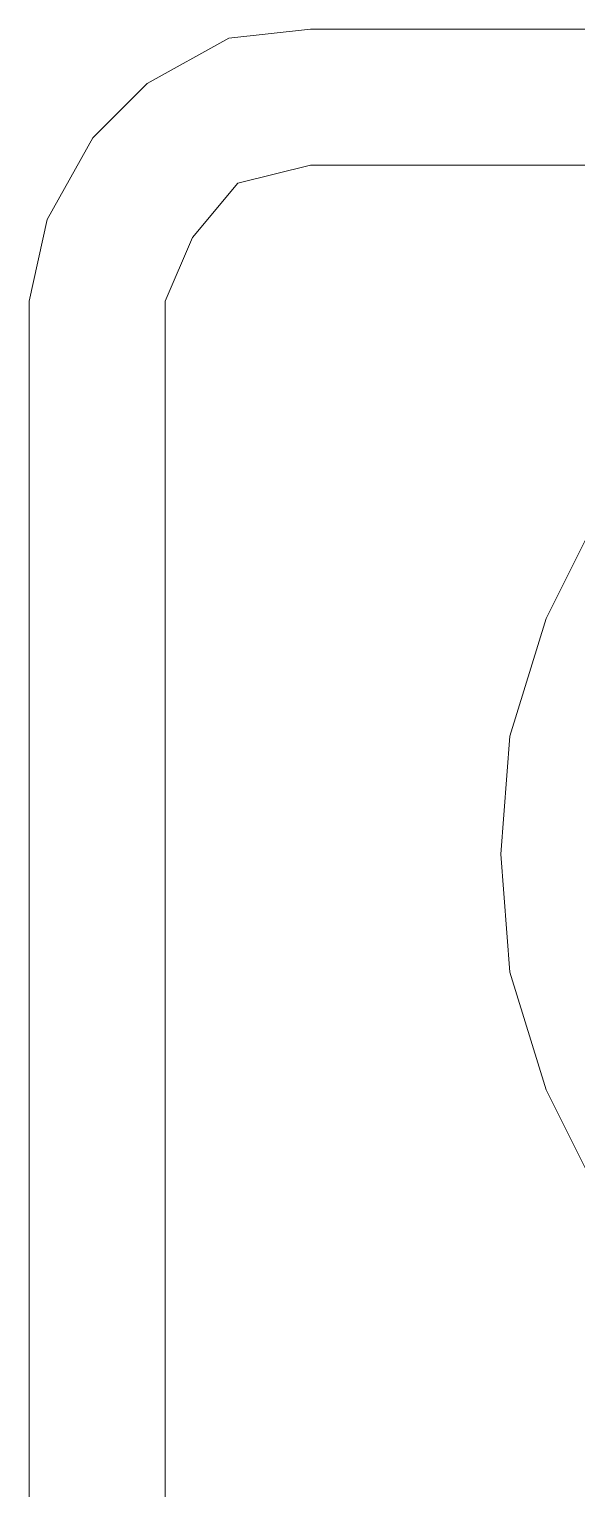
# Model space of a CAD drawing. Extents: x 2510 to 2649, y 709 to 759.
# Drawn here: x 2521.379 to 2522.428, y 754.056 to 756.853 of the extents above; entities that cross this region are included whole.
import ezdxf

# ---------------------------------------------------------------- set-up
doc = ezdxf.new("R2010")
doc.units = 0
doc.header["$MEASUREMENT"] = 0
doc.layers.add('HANBO', color=7, linetype='CONTINUOUS', lineweight=9)

# ---------------------------------------------------------------- blocks, each defined once
blk = doc.blocks.new('ea')
at = {"layer": 'HANBO', "lineweight": 0}
for points in [[(54.291, 80.5321), (54.1428, 80.5157), (53.9946, 80.4333), (53.8958, 80.3345), (53.8134, 80.1863), (53.7805, 80.0381)], [(57.2716, 80.5321), (54.291, 80.5321)], [(54.291, 80.2851), (54.1593, 80.2521), (54.077, 80.1534), (54.0276, 80.0381)], [(57.2716, 80.2851), (54.291, 80.2851)], [(55.7566, 80.1534), (55.5425, 80.1369), (55.3284, 80.071), (55.1308, 79.9722), (54.9662, 79.824), (54.818, 79.6593), (54.7191, 79.4617), (54.6533, 79.2477), (54.6368, 79.0336), (54.6533, 78.8195), (54.7191, 78.6055), (54.818, 78.4079), (54.9662, 78.2432), (55.1308, 78.095), (55.3284, 77.9962), (55.5425, 77.9303), (55.7566, 77.9138), (55.9707, 77.9303), (56.1847, 77.9962), (56.3823, 78.095), (56.547, 78.2432)], [(53.7805, 80.0381), (53.7805, 77.0411)], [(54.0276, 80.0381), (54.0276, 77.0411)]]:
    blk.add_lwpolyline(points, dxfattribs=at)

msp = doc.modelspace()

# ---------------------------------------------------------------- block references
at = {"layer": 'HANBO', "color": 3, "xscale": 1.055206152000143, "yscale": 1.055206152000143, "zscale": 1.055206152000143}
msp.add_blockref('ea', (2464.6291, 671.8754), dxfattribs=at)

doc.saveas('drawing.dxf')
